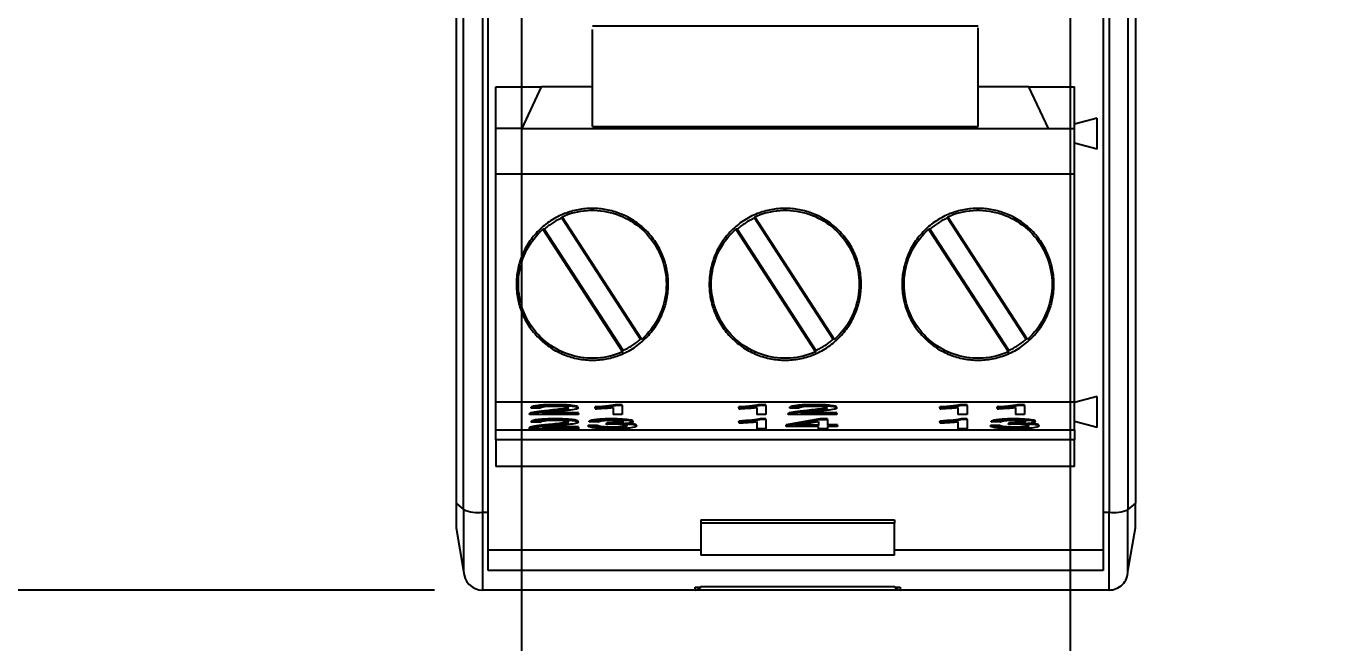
# Model space of a CAD drawing. Header units: millimetres. Extents: x 0 to 432, y 0 to 279.
# Drawn here: x 261.89 to 296.39, y 58.39 to 74.64 of the extents above; entities that cross this region are included whole.
import ezdxf

# ---------------------------------------------------------------- set-up
doc = ezdxf.new("R2010")
doc.units = ezdxf.units.MM
doc.linetypes.add('SLD-Solid', pattern=[0])
doc.layers.add('DIMENSIONS', color=140, linetype='SLD-Solid', lineweight=25)
doc.styles.add('SLDTEXTSTYLE0', font='GOTHIC.TTF', dxfattribs={"width": 0.913})
doc.dimstyles.new('SLDDIMSTYLE0', dxfattribs={"dimtxt": 3.5, "dimasz": 3.5, "dimexe": 0.18, "dimexo": 0.0625, "dimgap": 0.875, "dimtad": 0, "dimtih": 1, "dimtoh": 1, "dimdec": 1, "dimrnd": 1e-09, "dimzin": 12, "dimdsep": 46, "dimtxsty": 'SLDTEXTSTYLE0', "dimsah": 1, "dimcen": 0.09, "dimadec": 0, "dimazin": 3, "dimtfac": 1, "dimtdec": 1, "dimtofl": 0, "dimtmove": 0, "dimatfit": 3, "dimfxl": 1, "dimfrac": 2, "dimtolj": 1, "dimtzin": 12, "dimarcsym": 0})
doc.dimstyles.new('SLDDIMSTYLE2', dxfattribs={"dimtxt": 3.5, "dimasz": 3.5, "dimexe": 0.18, "dimexo": 0.0625, "dimgap": 0.875, "dimtad": 0, "dimtih": 1, "dimtoh": 1, "dimdec": 1, "dimrnd": 1e-09, "dimzin": 12, "dimdsep": 46, "dimtxsty": 'SLDTEXTSTYLE0', "dimsah": 1, "dimcen": 0.09, "dimadec": 0, "dimazin": 3, "dimtfac": 1, "dimtdec": 1, "dimtmove": 0, "dimatfit": 3, "dimfxl": 1, "dimfrac": 2, "dimtolj": 1, "dimtzin": 12, "dimarcsym": 0})

# ---------------------------------------------------------------- blocks, each defined once
blk = doc.blocks.new('_D_7')
at = {"layer": 'DIMENSIONS', "color": 140}
for p, q in [((274.943, 94.111), (274.943, 46.597)), ((289.391, 94.111), (289.391, 46.597)), ((274.943, 49.772), (267.943, 49.772)), ((277.642, 49.745), (276.575, 49.745)), ((276.575, 49.745), (276.575, 44.189)), ((286.693, 49.745), (287.76, 49.745)), ((287.76, 49.745), (287.76, 44.189)), ((289.391, 49.772), (296.391, 49.772)), ((276.575, 44.189), (277.642, 44.189)), ((287.76, 44.189), (286.693, 44.189))]:
    blk.add_line(p, q, dxfattribs=at)
for points in [[(274.943, 49.772), (271.443, 50.772), (271.443, 48.772)], [(289.391, 49.772), (292.891, 48.772), (292.891, 50.772)]]:
    blk.add_solid(points, dxfattribs=at)
at = {"layer": 'DIMENSIONS', "color": 140, "char_height": 3.5, "attachment_point": 1, "style": 'SLDTEXTSTYLE0'}
for s, insert in [('14.4', (277.642, 54.927)), ('0.57', (277.642, 48.66))]:
    blk.add_mtext(s, dxfattribs=dict(at, insert=insert))
blk = doc.blocks.new('_D_8')
at = {"layer": 'DIMENSIONS', "color": 140}
for p, q in [((276.147, 166.549), (230.039, 166.549)), ((233.214, 166.549), (233.214, 119.458)), ((228.688, 113.138), (227.622, 113.138)), ((227.622, 113.138), (227.622, 107.581)), ((237.739, 113.138), (238.806, 113.138)), ((238.806, 113.138), (238.806, 107.581)), ((227.622, 107.581), (228.688, 107.581)), ((238.806, 107.581), (237.739, 107.581)), ((233.214, 59.78), (233.214, 106.87)), ((272.647, 59.78), (230.039, 59.78))]:
    blk.add_line(p, q, dxfattribs=at)
for points in [[(233.214, 166.549), (232.214, 163.049), (234.214, 163.049)], [(233.214, 59.78), (234.214, 63.28), (232.214, 63.28)]]:
    blk.add_solid(points, dxfattribs=at)
at = {"layer": 'DIMENSIONS', "color": 140, "char_height": 3.5, "attachment_point": 1, "style": 'SLDTEXTSTYLE0'}
for s, insert in [('106.8', (227.395, 118.319)), ('4.20', (228.688, 112.052))]:
    blk.add_mtext(s, dxfattribs=dict(at, insert=insert))

msp = doc.modelspace()

# ---------------------------------------------------------------- linework, layer by layer
for p, q in [((273.917, 163.127), (273.917, 61.832)), ((290.417, 163.127), (290.417, 61.832)), ((290.917, 163.055), (290.917, 61.905)), ((291.117, 162.89), (291.117, 62.069)), ((286.967, 74.64), (276.807, 74.64)), ((276.807, 72), (276.807, 74.553)), ((286.967, 72), (286.967, 74.596)), ((274.267, 73.04), (275.467, 73.04)), ((274.267, 71.94), (274.267, 73.04)), ((274.954, 71.94), (275.467, 73.04)), ((276.807, 73.04), (275.467, 73.04)), ((288.307, 73.04), (286.967, 73.04)), ((288.307, 73.04), (289.507, 73.04)), ((288.82, 71.94), (288.307, 73.04)), ((289.507, 71.94), (289.507, 73.04)), ((290.107, 72.22), (289.507, 72.059)), ((290.107, 71.4), (290.107, 72.22)), ((274.954, 71.94), (274.267, 71.94)), ((274.267, 70.739), (274.267, 71.94)), ((274.954, 71.94), (278.66, 71.94)), ((276.807, 72), (286.967, 72)), ((278.632, 72), (278.66, 71.94)), ((278.66, 71.94), (280.034, 71.94)), ((280.034, 71.94), (280.062, 72)), ((280.034, 71.94), (283.74, 71.94)), ((283.712, 72), (283.74, 71.94)), ((283.74, 71.94), (285.114, 71.94)), ((285.114, 71.94), (285.142, 72)), ((285.114, 71.94), (288.82, 71.94)), ((288.82, 71.94), (289.507, 71.94)), ((289.507, 70.739), (289.507, 71.94)), ((290.107, 71.4), (289.507, 71.56)), ((274.267, 64.739), (274.267, 70.739)), ((289.507, 70.739), (274.267, 70.739)), ((289.507, 64.739), (289.507, 70.739)), ((276.01, 69.619), (276, 69.586)), ((278.074, 66.392), (276, 69.586)), ((278.108, 66.387), (276.01, 69.619)), ((281.09, 69.619), (281.08, 69.586)), ((283.154, 66.392), (281.08, 69.586)), ((283.188, 66.387), (281.09, 69.619)), ((286.17, 69.619), (286.16, 69.586)), ((288.234, 66.392), (286.16, 69.586)), ((288.268, 66.387), (286.17, 69.619)), ((275.506, 69.292), (277.605, 66.06)), ((275.541, 69.288), (275.506, 69.292)), ((275.541, 69.288), (277.615, 66.093)), ((280.586, 69.292), (282.685, 66.06)), ((280.621, 69.288), (280.586, 69.292)), ((280.621, 69.288), (282.695, 66.093)), ((285.666, 69.292), (287.765, 66.06)), ((285.701, 69.288), (285.666, 69.292)), ((285.701, 69.288), (287.775, 66.093)), ((277.605, 66.06), (277.615, 66.093)), ((282.685, 66.06), (282.695, 66.093)), ((287.765, 66.06), (287.775, 66.093)), ((290.107, 64.88), (289.507, 64.719)), ((290.107, 64.06), (290.107, 64.88)), ((274.267, 64.739), (289.507, 64.739)), ((274.267, 63.99), (274.267, 64.739)), ((275.194, 64.577), (275.194, 64.597)), ((275.44, 64.574), (275.194, 64.577)), ((275.649, 64.495), (275.649, 64.515)), ((275.827, 64.646), (275.827, 64.665)), ((276.435, 64.58), (276.435, 64.6)), ((276.878, 64.586), (276.878, 64.606)), ((276.878, 64.586), (276.878, 64.558)), ((277.356, 64.593), (277.356, 64.407)), ((277.596, 64.665), (277.441, 64.665)), ((277.441, 64.646), (277.441, 64.665)), ((277.596, 64.646), (277.441, 64.646)), ((277.596, 64.646), (277.596, 64.665)), ((277.596, 64.646), (277.596, 64.407)), ((280.662, 64.586), (280.662, 64.606)), ((280.662, 64.586), (280.662, 64.558)), ((281.14, 64.593), (281.14, 64.407)), ((281.38, 64.665), (281.225, 64.665)), ((281.225, 64.646), (281.225, 64.665)), ((281.38, 64.646), (281.225, 64.646)), ((281.38, 64.646), (281.38, 64.665)), ((281.38, 64.646), (281.38, 64.407)), ((282.007, 64.577), (282.007, 64.597)), ((282.254, 64.574), (282.007, 64.577)), ((282.462, 64.495), (282.462, 64.515)), ((282.64, 64.646), (282.64, 64.665)), ((283.248, 64.58), (283.248, 64.6)), ((285.96, 64.586), (285.96, 64.606)), ((285.96, 64.586), (285.96, 64.558)), ((286.439, 64.593), (286.439, 64.407)), ((286.678, 64.665), (286.524, 64.665)), ((286.524, 64.646), (286.524, 64.665)), ((286.678, 64.646), (286.524, 64.646)), ((286.678, 64.646), (286.678, 64.665)), ((286.678, 64.646), (286.678, 64.407)), ((287.475, 64.586), (287.475, 64.606)), ((287.475, 64.586), (287.475, 64.558)), ((287.953, 64.593), (287.953, 64.407)), ((288.193, 64.665), (288.038, 64.665)), ((288.038, 64.646), (288.038, 64.665)), ((288.193, 64.646), (288.038, 64.646)), ((288.193, 64.646), (288.193, 64.665)), ((288.193, 64.646), (288.193, 64.407)), ((289.507, 63.99), (289.507, 64.739)), ((275.149, 64.407), (275.149, 64.427)), ((276.438, 64.407), (275.149, 64.407)), ((275.177, 64.427), (275.177, 64.447)), ((275.194, 64.203), (275.194, 64.223)), ((275.44, 64.2), (275.194, 64.203)), ((275.482, 64.435), (276.438, 64.435)), ((276.438, 64.455), (275.618, 64.455)), ((275.827, 64.272), (275.827, 64.291)), ((276.435, 64.206), (276.435, 64.226)), ((276.438, 64.435), (276.438, 64.455)), ((276.438, 64.435), (276.438, 64.407)), ((276.72, 64.21), (276.72, 64.23)), ((276.959, 64.205), (276.72, 64.21)), ((277.194, 64.191), (277.169, 64.166)), ((277.169, 64.146), (277.194, 64.171)), ((277.194, 64.171), (277.194, 64.191)), ((277.233, 64.171), (277.233, 64.191)), ((277.307, 64.272), (277.307, 64.291)), ((277.596, 64.407), (277.356, 64.407)), ((277.878, 64.21), (277.878, 64.23)), ((280.662, 64.212), (280.662, 64.232)), ((280.662, 64.212), (280.662, 64.184)), ((281.38, 64.407), (281.14, 64.407)), ((281.14, 64.219), (281.14, 64.033)), ((281.38, 64.291), (281.225, 64.291)), ((281.225, 64.272), (281.225, 64.291)), ((281.38, 64.272), (281.225, 64.272)), ((281.38, 64.272), (281.38, 64.291)), ((281.38, 64.272), (281.38, 64.033)), ((282.803, 64.291), (281.915, 64.137)), ((281.915, 64.117), (282.803, 64.271)), ((281.962, 64.407), (281.962, 64.427)), ((283.251, 64.407), (281.962, 64.407)), ((281.99, 64.427), (281.99, 64.447)), ((282.15, 64.117), (282.76, 64.224)), ((282.295, 64.435), (283.251, 64.435)), ((283.251, 64.455), (282.431, 64.455)), ((282.76, 64.224), (282.76, 64.117)), ((283, 64.291), (282.803, 64.291)), ((282.803, 64.271), (282.803, 64.291)), ((282.803, 64.271), (283, 64.271)), ((283, 64.271), (283, 64.291)), ((283, 64.271), (283, 64.117)), ((283.251, 64.435), (283.251, 64.455)), ((283.251, 64.435), (283.251, 64.407)), ((285.96, 64.212), (285.96, 64.232)), ((285.96, 64.212), (285.96, 64.184)), ((286.678, 64.407), (286.439, 64.407)), ((286.439, 64.219), (286.439, 64.033)), ((286.678, 64.291), (286.524, 64.291)), ((286.524, 64.272), (286.524, 64.291)), ((286.678, 64.272), (286.524, 64.272)), ((286.678, 64.272), (286.678, 64.291)), ((286.678, 64.272), (286.678, 64.033)), ((287.317, 64.21), (287.317, 64.23)), ((287.557, 64.205), (287.317, 64.21)), ((287.791, 64.191), (287.766, 64.166)), ((287.766, 64.146), (287.791, 64.171)), ((287.791, 64.171), (287.791, 64.191)), ((287.83, 64.171), (287.83, 64.191)), ((287.904, 64.272), (287.904, 64.291)), ((288.193, 64.407), (287.953, 64.407)), ((288.475, 64.21), (288.475, 64.23)), ((290.107, 64.06), (289.507, 64.22)), ((289.507, 63.99), (274.267, 63.99)), ((274.267, 63.74), (274.267, 63.99)), ((275.149, 64.033), (275.149, 64.053)), ((276.438, 64.033), (275.149, 64.033)), ((275.177, 64.053), (275.177, 64.073)), ((275.482, 64.061), (276.438, 64.061)), ((276.438, 64.081), (275.618, 64.081)), ((275.649, 64.121), (275.649, 64.141)), ((276.438, 64.061), (276.438, 64.081)), ((276.438, 64.061), (276.438, 64.033)), ((276.936, 64.12), (276.696, 64.116)), ((276.696, 64.096), (276.696, 64.116)), ((276.696, 64.096), (276.936, 64.1)), ((276.936, 64.12), (276.936, 64.1)), ((277.169, 64.146), (277.169, 64.166)), ((277.318, 64.053), (277.318, 64.073)), ((277.973, 64.103), (277.973, 64.123)), ((281.38, 64.033), (281.14, 64.033)), ((281.915, 64.117), (281.915, 64.137)), ((281.915, 64.09), (281.915, 64.117)), ((282.76, 64.09), (281.915, 64.09)), ((282.76, 64.117), (282.15, 64.117)), ((282.263, 64.137), (282.76, 64.137)), ((282.76, 64.033), (282.76, 64.09)), ((283, 64.033), (282.76, 64.033)), ((283.263, 64.137), (283, 64.137)), ((283, 64.117), (283.263, 64.117)), ((283.263, 64.09), (283, 64.09)), ((283, 64.09), (283, 64.033)), ((283.263, 64.117), (283.263, 64.137)), ((283.263, 64.117), (283.263, 64.09)), ((286.678, 64.033), (286.439, 64.033)), ((287.533, 64.12), (287.294, 64.116)), ((287.294, 64.096), (287.294, 64.116)), ((287.294, 64.096), (287.533, 64.1)), ((287.533, 64.12), (287.533, 64.1)), ((287.766, 64.146), (287.766, 64.166)), ((287.915, 64.053), (287.915, 64.073)), ((288.57, 64.103), (288.57, 64.123)), ((289.507, 63.99), (289.507, 63.74)), ((289.507, 63.74), (274.267, 63.74)), ((289.507, 63.04), (274.267, 63.04)), ((273.217, 62.069), (273.417, 61.905)), ((273.917, 61.832), (274.067, 61.832)), ((273.917, 61.832), (273.917, 59.78)), ((290.267, 61.832), (290.417, 61.832)), ((290.417, 59.78), (290.417, 61.832)), ((291.117, 62.069), (290.917, 61.905)), ((273.216, 61.421), (273.417, 60.279)), ((279.667, 61.63), (284.767, 61.63)), ((284.767, 61.541), (279.667, 61.541)), ((279.667, 61.541), (279.667, 60.696)), ((284.767, 60.696), (284.767, 61.541)), ((290.917, 60.278), (291.119, 61.421)), ((279.667, 60.83), (274.067, 60.83)), ((290.267, 60.83), (284.767, 60.83)), ((284.767, 60.696), (279.667, 60.696)), ((290.267, 60.294), (274.067, 60.294)), ((279.517, 59.78), (273.917, 59.78)), ((279.515, 59.854), (279.67, 59.854)), ((279.517, 59.859), (279.653, 59.859)), ((279.517, 59.78), (279.517, 59.859)), ((279.517, 59.774), (279.517, 59.78)), ((284.917, 59.774), (279.517, 59.774)), ((279.66, 59.876), (284.775, 59.876)), ((284.764, 59.854), (284.92, 59.854)), ((284.782, 59.859), (284.917, 59.859)), ((284.917, 59.859), (284.917, 59.78)), ((290.417, 59.78), (284.917, 59.78)), ((284.917, 59.78), (284.917, 59.774))]:
    msp.add_line(p, q)
for centre, radius, start, end in [((273.795, 62.75), 0.926, 245.9394, 277.5929), ((290.54, 62.75), 0.926, 262.4071, 294.0606), ((273.917, 60.28), 0.5, 180, 270), ((290.417, 60.28), 0.5, 269.9981, 359.9982), ((279.517, 59.93), 0.15, 270.0019, 329.7702), ((284.917, 59.93), 0.15, 210.2304, 269.9977)]:
    msp.add_arc(centre, radius, start, end)
for points, knots in [([(273.217, 162.89), (273.217, 146.205), (273.217, 129.342), (273.217, 95.617), (273.217, 78.754), (273.217, 62.069)], [0, 0, 0, 0, 0.5, 0.5, 1, 1, 1, 1]), ([(273.417, 61.905), (273.417, 78.644), (273.417, 95.562), (273.417, 129.397), (273.417, 146.315), (273.417, 163.055)], [0, 0, 0, 0, 0.5, 0.5, 1, 1, 1, 1]), ([(274.067, 61.832), (274.067, 78.596), (274.067, 95.538), (274.067, 129.421), (274.067, 146.363), (274.067, 163.127)], [0, 0, 0, 0, 0.5, 0.5, 1, 1, 1, 1]), ([(290.267, 163.127), (290.267, 146.363), (290.267, 129.421), (290.267, 95.538), (290.267, 78.596), (290.267, 61.832)], [0, 0, 0, 0, 0.5, 0.5, 1, 1, 1, 1]), ([(276.807, 65.84), (276.682, 65.84), (276.43, 65.863), (276.057, 65.972), (275.701, 66.156), (275.384, 66.416), (275.123, 66.733), (274.94, 67.089), (274.831, 67.462), (274.796, 67.839), (274.831, 68.217), (274.94, 68.59), (275.123, 68.946), (275.384, 69.263), (275.701, 69.524), (276.057, 69.707), (276.43, 69.816), (276.807, 69.851), (277.184, 69.816), (277.558, 69.707), (277.913, 69.524), (278.231, 69.263), (278.491, 68.946), (278.675, 68.59), (278.784, 68.217), (278.819, 67.84), (278.784, 67.463), (278.675, 67.089), (278.491, 66.733), (278.231, 66.416), (277.914, 66.156), (277.558, 65.972), (277.185, 65.863), (276.933, 65.84), (276.807, 65.84)], [0, 0, 0, 0, 0.0299904, 0.0600016, 0.0924793, 0.1249996, 0.1574773, 0.1899976, 0.2199775, 0.2499996, 0.2799795, 0.3100016, 0.3424793, 0.3749996, 0.4074773, 0.4399976, 0.4699775, 0.4999996, 0.5299795, 0.5600016, 0.5924793, 0.6249996, 0.6574773, 0.6899976, 0.7199775, 0.7499996, 0.7799795, 0.8100016, 0.8424793, 0.8749996, 0.9074773, 0.9399976, 0.9699884, 1, 1, 1, 1]), ([(276.01, 69.619), (276.22, 69.713), (276.446, 69.77), (276.906, 69.801), (277.138, 69.775), (277.58, 69.645), (277.789, 69.54), (278.158, 69.265), (278.318, 69.095), (278.568, 68.709), (278.659, 68.493), (278.76, 68.044), (278.771, 67.811), (278.71, 67.354), (278.639, 67.132), (278.424, 66.725), (278.28, 66.541), (278.108, 66.387)], [0, 0, 0, 0, 0.125, 0.125, 0.25, 0.25, 0.375, 0.375, 0.5, 0.5, 0.625, 0.625, 0.75, 0.75, 0.875, 0.875, 1, 1, 1, 1]), ([(281.887, 65.84), (281.762, 65.84), (281.51, 65.863), (281.137, 65.972), (280.781, 66.156), (280.464, 66.416), (280.203, 66.733), (280.02, 67.089), (279.911, 67.462), (279.876, 67.839), (279.911, 68.217), (280.02, 68.59), (280.203, 68.946), (280.464, 69.263), (280.781, 69.524), (281.137, 69.707), (281.51, 69.816), (281.887, 69.851), (282.264, 69.816), (282.638, 69.707), (282.993, 69.524), (283.311, 69.263), (283.571, 68.946), (283.755, 68.59), (283.864, 68.217), (283.899, 67.84), (283.864, 67.463), (283.755, 67.089), (283.571, 66.733), (283.311, 66.416), (282.994, 66.156), (282.638, 65.972), (282.265, 65.863), (282.013, 65.84), (281.887, 65.84)], [0, 0, 0, 0, 0.0299904, 0.0600016, 0.0924793, 0.1249996, 0.1574773, 0.1899976, 0.2199775, 0.2499996, 0.2799795, 0.3100016, 0.3424793, 0.3749996, 0.4074773, 0.4399976, 0.4699775, 0.4999996, 0.5299795, 0.5600016, 0.5924793, 0.6249996, 0.6574773, 0.6899976, 0.7199775, 0.7499996, 0.7799795, 0.8100016, 0.8424793, 0.8749996, 0.9074773, 0.9399976, 0.9699884, 1, 1, 1, 1]), ([(281.09, 69.619), (281.3, 69.713), (281.526, 69.77), (281.986, 69.801), (282.218, 69.775), (282.66, 69.645), (282.869, 69.54), (283.238, 69.265), (283.398, 69.095), (283.648, 68.709), (283.739, 68.493), (283.84, 68.044), (283.851, 67.811), (283.79, 67.354), (283.719, 67.132), (283.504, 66.725), (283.36, 66.541), (283.188, 66.387)], [0, 0, 0, 0, 0.125, 0.125, 0.25, 0.25, 0.375, 0.375, 0.5, 0.5, 0.625, 0.625, 0.75, 0.75, 0.875, 0.875, 1, 1, 1, 1]), ([(286.967, 65.84), (286.842, 65.84), (286.59, 65.863), (286.217, 65.972), (285.861, 66.156), (285.544, 66.416), (285.283, 66.733), (285.1, 67.089), (284.991, 67.462), (284.956, 67.839), (284.991, 68.217), (285.1, 68.59), (285.283, 68.946), (285.544, 69.263), (285.861, 69.524), (286.217, 69.707), (286.59, 69.816), (286.967, 69.851), (287.344, 69.816), (287.718, 69.707), (288.073, 69.524), (288.391, 69.263), (288.651, 68.946), (288.835, 68.59), (288.944, 68.217), (288.979, 67.84), (288.944, 67.463), (288.835, 67.089), (288.651, 66.733), (288.391, 66.416), (288.074, 66.156), (287.718, 65.972), (287.345, 65.863), (287.093, 65.84), (286.967, 65.84)], [0, 0, 0, 0, 0.02999, 0.060002, 0.092479, 0.125, 0.157477, 0.189998, 0.219977, 0.25, 0.279979, 0.310002, 0.342479, 0.375, 0.407477, 0.439998, 0.469977, 0.5, 0.529979, 0.560002, 0.592479, 0.625, 0.657477, 0.689998, 0.719977, 0.75, 0.779979, 0.810002, 0.842479, 0.875, 0.907477, 0.939998, 0.969988, 1, 1, 1, 1]), ([(286.17, 69.619), (286.38, 69.713), (286.606, 69.77), (287.066, 69.801), (287.298, 69.775), (287.74, 69.645), (287.949, 69.54), (288.318, 69.265), (288.478, 69.095), (288.728, 68.709), (288.819, 68.493), (288.92, 68.044), (288.931, 67.811), (288.87, 67.354), (288.799, 67.132), (288.584, 66.725), (288.44, 66.541), (288.268, 66.387)], [0, 0, 0, 0, 0.125, 0.125, 0.25, 0.25, 0.375, 0.375, 0.5, 0.5, 0.625, 0.625, 0.75, 0.75, 0.875, 0.875, 1, 1, 1, 1]), ([(276, 69.586), (275.959, 69.566), (275.876, 69.526), (275.759, 69.454), (275.646, 69.376), (275.576, 69.317), (275.541, 69.288)], [0, 0, 0, 0, 0.250642, 0.5, 0.749358, 1, 1, 1, 1]), ([(281.08, 69.586), (281.039, 69.566), (280.956, 69.526), (280.839, 69.454), (280.726, 69.376), (280.656, 69.317), (280.621, 69.288)], [0, 0, 0, 0, 0.250642, 0.5, 0.749358, 1, 1, 1, 1]), ([(286.16, 69.586), (286.119, 69.566), (286.036, 69.526), (285.919, 69.454), (285.806, 69.376), (285.736, 69.317), (285.701, 69.288)], [0, 0, 0, 0, 0.250642, 0.5, 0.749358, 1, 1, 1, 1]), ([(277.605, 66.06), (277.395, 65.966), (277.168, 65.909), (276.709, 65.879), (276.477, 65.904), (276.035, 66.034), (275.826, 66.139), (275.457, 66.414), (275.297, 66.585), (275.047, 66.971), (274.956, 67.186), (274.855, 67.635), (274.844, 67.869), (274.905, 68.325), (274.976, 68.548), (275.191, 68.954), (275.335, 69.139), (275.506, 69.292)], [0, 0, 0, 0, 0.125, 0.125, 0.25, 0.25, 0.375, 0.375, 0.5, 0.5, 0.625, 0.625, 0.75, 0.75, 0.875, 0.875, 1, 1, 1, 1]), ([(282.685, 66.06), (282.475, 65.966), (282.248, 65.909), (281.789, 65.879), (281.557, 65.904), (281.115, 66.034), (280.906, 66.139), (280.537, 66.414), (280.377, 66.585), (280.127, 66.971), (280.036, 67.186), (279.935, 67.635), (279.924, 67.869), (279.985, 68.325), (280.056, 68.548), (280.271, 68.954), (280.415, 69.139), (280.586, 69.292)], [0, 0, 0, 0, 0.125, 0.125, 0.25, 0.25, 0.375, 0.375, 0.5, 0.5, 0.625, 0.625, 0.75, 0.75, 0.875, 0.875, 1, 1, 1, 1]), ([(287.765, 66.06), (287.555, 65.966), (287.328, 65.909), (286.869, 65.879), (286.637, 65.904), (286.195, 66.034), (285.986, 66.139), (285.617, 66.414), (285.457, 66.585), (285.207, 66.971), (285.116, 67.186), (285.015, 67.635), (285.004, 67.869), (285.065, 68.325), (285.136, 68.548), (285.351, 68.954), (285.495, 69.139), (285.666, 69.292)], [0, 0, 0, 0, 0.125, 0.125, 0.25, 0.25, 0.375, 0.375, 0.5, 0.5, 0.625, 0.625, 0.75, 0.75, 0.875, 0.875, 1, 1, 1, 1]), ([(277.615, 66.093), (277.656, 66.114), (277.738, 66.154), (277.856, 66.225), (277.969, 66.303), (278.039, 66.362), (278.074, 66.392)], [0, 0, 0, 0, 0.250642, 0.5, 0.749358, 1, 1, 1, 1]), ([(282.695, 66.093), (282.736, 66.114), (282.818, 66.154), (282.936, 66.225), (283.049, 66.303), (283.119, 66.362), (283.154, 66.392)], [0, 0, 0, 0, 0.250642, 0.5, 0.749358, 1, 1, 1, 1]), ([(287.775, 66.093), (287.816, 66.114), (287.898, 66.154), (288.016, 66.225), (288.129, 66.303), (288.199, 66.362), (288.234, 66.392)], [0, 0, 0, 0, 0.250642, 0.5, 0.749358, 1, 1, 1, 1]), ([(275.649, 64.515), (275.512, 64.501), (275.407, 64.489), (275.263, 64.468), (275.21, 64.458), (275.177, 64.447)], [-2, -2, -2, -2, -1, -1, 0, 0, 0, 0]), ([(275.827, 64.665), (275.642, 64.665), (275.494, 64.66), (275.274, 64.636), (275.211, 64.619), (275.194, 64.597)], [-2, -2, -2, -2, -1, -1, 0, 0, 0, 0]), ([(275.194, 64.577), (275.211, 64.599), (275.274, 64.616), (275.494, 64.64), (275.642, 64.646), (275.827, 64.646)], [-2, -2, -2, -2, -1, -1, 0, 0, 0, 0]), ([(275.821, 64.622), (275.706, 64.622), (275.614, 64.617), (275.476, 64.6), (275.441, 64.589), (275.44, 64.574)], [-2, -2, -2, -2, -1, -1, 0, 0, 0, 0]), ([(276.174, 64.592), (276.171, 64.589), (276.158, 64.579), (275.997, 64.55), (275.801, 64.53), (275.649, 64.515)], [0, 0, 0, 0, 0.086283, 0.289311, 1, 1, 1, 1]), ([(275.649, 64.495), (275.86, 64.516), (276.002, 64.533), (276.151, 64.558), (276.188, 64.569), (276.188, 64.58)], [-2, -2, -2, -2, -1, -1, 0, 0, 0, 0]), ([(276.188, 64.58), (276.188, 64.592), (276.154, 64.602), (276.018, 64.618), (275.93, 64.622), (275.821, 64.622)], [-2, -2, -2, -2, -1, -1, 0, 0, 0, 0]), ([(276.435, 64.6), (276.435, 64.618), (276.38, 64.634), (276.162, 64.659), (276.014, 64.665), (275.827, 64.665)], [-2, -2, -2, -2, -1, -1, 0, 0, 0, 0]), ([(275.827, 64.646), (276.014, 64.646), (276.162, 64.639), (276.38, 64.614), (276.435, 64.598), (276.435, 64.58)], [-2, -2, -2, -2, -1, -1, 0, 0, 0, 0]), ([(276.435, 64.58), (276.435, 64.57), (276.419, 64.561), (276.356, 64.542), (276.303, 64.533), (276.154, 64.512), (276.031, 64.499), (275.86, 64.481)], [-3, -3, -3, -3, -2, -2, -1, -1, 0, 0, 0, 0]), ([(277.441, 64.665), (277.399, 64.655), (277.329, 64.645), (277.128, 64.623), (277.011, 64.613), (276.878, 64.606)], [-2, -2, -2, -2, -1, -1, 0, 0, 0, 0]), ([(277.441, 64.646), (277.429, 64.643), (277.405, 64.638), (277.356, 64.63), (277.297, 64.622), (277.203, 64.611), (277.066, 64.598), (276.942, 64.59), (276.878, 64.586)], [0, 0, 0, 0, 0.096572, 0.202466, 0.31879, 0.446379, 0.715916, 1, 1, 1, 1]), ([(276.878, 64.558), (276.904, 64.559), (276.958, 64.562), (277.042, 64.567), (277.144, 64.574), (277.253, 64.582), (277.324, 64.589), (277.356, 64.593)], [0, 0, 0, 0, 0.149043, 0.315765, 0.500702, 0.769617, 1, 1, 1, 1]), ([(281.225, 64.665), (281.183, 64.655), (281.113, 64.645), (280.912, 64.623), (280.796, 64.613), (280.662, 64.606)], [-2, -2, -2, -2, -1, -1, 0, 0, 0, 0]), ([(281.225, 64.646), (281.213, 64.643), (281.189, 64.638), (281.14, 64.63), (281.081, 64.622), (280.987, 64.611), (280.851, 64.598), (280.726, 64.59), (280.662, 64.586)], [0, 0, 0, 0, 0.096572, 0.2024661, 0.3187897, 0.4463793, 0.7159155, 1, 1, 1, 1]), ([(280.662, 64.558), (280.688, 64.559), (280.743, 64.562), (280.826, 64.567), (280.928, 64.574), (281.037, 64.582), (281.108, 64.589), (281.14, 64.593)], [0, 0, 0, 0, 0.149043, 0.315765, 0.500702, 0.769617, 1, 1, 1, 1]), ([(282.462, 64.515), (282.325, 64.501), (282.22, 64.489), (282.076, 64.468), (282.023, 64.458), (281.99, 64.447)], [-2, -2, -2, -2, -1, -1, 0, 0, 0, 0]), ([(282.64, 64.665), (282.455, 64.665), (282.307, 64.66), (282.087, 64.636), (282.024, 64.619), (282.007, 64.597)], [-2, -2, -2, -2, -1, -1, 0, 0, 0, 0]), ([(282.007, 64.577), (282.024, 64.599), (282.087, 64.616), (282.307, 64.64), (282.455, 64.646), (282.64, 64.646)], [-2, -2, -2, -2, -1, -1, 0, 0, 0, 0]), ([(282.634, 64.622), (282.519, 64.622), (282.427, 64.617), (282.289, 64.6), (282.255, 64.589), (282.254, 64.574)], [-2, -2, -2, -2, -1, -1, 0, 0, 0, 0]), ([(282.987, 64.592), (282.984, 64.589), (282.971, 64.579), (282.81, 64.55), (282.614, 64.53), (282.462, 64.515)], [0, 0, 0, 0, 0.086283, 0.289311, 1, 1, 1, 1]), ([(282.462, 64.495), (282.673, 64.516), (282.815, 64.533), (282.964, 64.558), (283.001, 64.569), (283.001, 64.58)], [-2, -2, -2, -2, -1, -1, 0, 0, 0, 0]), ([(283.001, 64.58), (283.001, 64.592), (282.967, 64.602), (282.831, 64.618), (282.743, 64.622), (282.634, 64.622)], [-2, -2, -2, -2, -1, -1, 0, 0, 0, 0]), ([(283.248, 64.6), (283.248, 64.618), (283.193, 64.634), (282.975, 64.659), (282.827, 64.665), (282.64, 64.665)], [-2, -2, -2, -2, -1, -1, 0, 0, 0, 0]), ([(282.64, 64.646), (282.827, 64.646), (282.975, 64.639), (283.193, 64.614), (283.248, 64.598), (283.248, 64.58)], [-2, -2, -2, -2, -1, -1, 0, 0, 0, 0]), ([(283.248, 64.58), (283.248, 64.57), (283.232, 64.561), (283.169, 64.542), (283.116, 64.533), (282.967, 64.512), (282.844, 64.499), (282.673, 64.481)], [-3, -3, -3, -3, -2, -2, -1, -1, 0, 0, 0, 0]), ([(286.524, 64.665), (286.482, 64.655), (286.411, 64.645), (286.211, 64.623), (286.094, 64.613), (285.96, 64.606)], [-2, -2, -2, -2, -1, -1, 0, 0, 0, 0]), ([(286.524, 64.646), (286.512, 64.643), (286.487, 64.638), (286.439, 64.63), (286.38, 64.622), (286.286, 64.611), (286.149, 64.598), (286.024, 64.59), (285.96, 64.586)], [0, 0, 0, 0, 0.096572, 0.202466, 0.31879, 0.446379, 0.715916, 1, 1, 1, 1]), ([(285.96, 64.558), (285.986, 64.559), (286.041, 64.562), (286.125, 64.567), (286.226, 64.574), (286.335, 64.582), (286.406, 64.589), (286.439, 64.593)], [0, 0, 0, 0, 0.149043, 0.315765, 0.500702, 0.769617, 1, 1, 1, 1]), ([(288.038, 64.665), (287.997, 64.655), (287.926, 64.645), (287.726, 64.623), (287.609, 64.613), (287.475, 64.606)], [-2, -2, -2, -2, -1, -1, 0, 0, 0, 0]), ([(288.038, 64.646), (288.026, 64.643), (288.002, 64.638), (287.953, 64.63), (287.894, 64.622), (287.8, 64.611), (287.664, 64.598), (287.539, 64.59), (287.475, 64.586)], [0, 0, 0, 0, 0.096572, 0.2024661, 0.3187897, 0.4463793, 0.7159155, 1, 1, 1, 1]), ([(287.475, 64.558), (287.501, 64.559), (287.556, 64.562), (287.639, 64.567), (287.741, 64.574), (287.85, 64.582), (287.921, 64.589), (287.953, 64.593)], [0, 0, 0, 0, 0.149043, 0.315765, 0.500702, 0.769617, 1, 1, 1, 1]), ([(275.177, 64.427), (275.21, 64.438), (275.263, 64.449), (275.407, 64.469), (275.512, 64.481), (275.649, 64.495)], [-2, -2, -2, -2, -1, -1, 0, 0, 0, 0]), ([(275.827, 64.291), (275.642, 64.291), (275.494, 64.286), (275.274, 64.262), (275.211, 64.245), (275.194, 64.223)], [-2, -2, -2, -2, -1, -1, 0, 0, 0, 0]), ([(275.194, 64.203), (275.211, 64.225), (275.274, 64.242), (275.494, 64.266), (275.642, 64.272), (275.827, 64.272)], [-2, -2, -2, -2, -1, -1, 0, 0, 0, 0]), ([(275.821, 64.248), (275.706, 64.248), (275.614, 64.243), (275.476, 64.226), (275.441, 64.215), (275.44, 64.2)], [-2, -2, -2, -2, -1, -1, 0, 0, 0, 0]), ([(275.86, 64.481), (275.716, 64.466), (275.624, 64.456), (275.543, 64.446), (275.509, 64.44), (275.482, 64.435)], [-2, -2, -2, -2, -1, -1, 0, 0, 0, 0]), ([(276.174, 64.218), (276.171, 64.215), (276.158, 64.205), (275.997, 64.176), (275.801, 64.156), (275.649, 64.141)], [0, 0, 0, 0, 0.086282, 0.289311, 1, 1, 1, 1]), ([(275.649, 64.121), (275.86, 64.142), (276.002, 64.159), (276.151, 64.184), (276.188, 64.195), (276.188, 64.206)], [-2, -2, -2, -2, -1, -1, 0, 0, 0, 0]), ([(276.188, 64.206), (276.188, 64.218), (276.154, 64.228), (276.018, 64.244), (275.93, 64.248), (275.821, 64.248)], [-2, -2, -2, -2, -1, -1, 0, 0, 0, 0]), ([(276.435, 64.226), (276.435, 64.244), (276.38, 64.26), (276.162, 64.285), (276.014, 64.291), (275.827, 64.291)], [-2, -2, -2, -2, -1, -1, 0, 0, 0, 0]), ([(275.827, 64.272), (276.014, 64.272), (276.162, 64.265), (276.38, 64.24), (276.435, 64.224), (276.435, 64.206)], [-2, -2, -2, -2, -1, -1, 0, 0, 0, 0]), ([(276.435, 64.206), (276.435, 64.196), (276.419, 64.187), (276.356, 64.168), (276.303, 64.159), (276.154, 64.138), (276.031, 64.125), (275.86, 64.107)], [-3, -3, -3, -3, -2, -2, -1, -1, 0, 0, 0, 0]), ([(277.307, 64.291), (277.153, 64.291), (277.024, 64.286), (276.817, 64.265), (276.75, 64.249), (276.72, 64.23)], [-2, -2, -2, -2, -1, -1, 0, 0, 0, 0]), ([(276.72, 64.21), (276.75, 64.23), (276.817, 64.245), (277.024, 64.266), (277.153, 64.272), (277.307, 64.272)], [-2, -2, -2, -2, -1, -1, 0, 0, 0, 0]), ([(277.312, 64.248), (277.219, 64.248), (277.141, 64.244), (277.017, 64.23), (276.977, 64.219), (276.959, 64.205)], [-2, -2, -2, -2, -1, -1, 0, 0, 0, 0]), ([(277.626, 64.224), (277.626, 64.223), (277.623, 64.219), (277.603, 64.213), (277.564, 64.206), (277.491, 64.198), (277.379, 64.192), (277.282, 64.191), (277.233, 64.191)], [0, 0, 0, 0, 0.0492351, 0.1832149, 0.3126532, 0.4469667, 0.7189802, 1, 1, 1, 1]), ([(277.233, 64.171), (277.335, 64.171), (277.427, 64.174), (277.59, 64.187), (277.631, 64.197), (277.631, 64.211)], [-2, -2, -2, -2, -1, -1, 0, 0, 0, 0]), ([(277.878, 64.23), (277.878, 64.241), (277.854, 64.251), (277.759, 64.27), (277.69, 64.278), (277.511, 64.289), (277.413, 64.291), (277.307, 64.291)], [-3, -3, -3, -3, -2, -2, -1, -1, 0, 0, 0, 0]), ([(277.307, 64.272), (277.413, 64.272), (277.511, 64.269), (277.69, 64.258), (277.759, 64.25), (277.854, 64.231), (277.878, 64.221), (277.878, 64.21)], [-3, -3, -3, -3, -2, -2, -1, -1, 0, 0, 0, 0]), ([(277.631, 64.211), (277.631, 64.221), (277.602, 64.23), (277.483, 64.244), (277.406, 64.248), (277.312, 64.248)], [-2, -2, -2, -2, -1, -1, 0, 0, 0, 0]), ([(277.878, 64.21), (277.878, 64.2), (277.855, 64.19), (277.765, 64.173), (277.698, 64.167), (277.609, 64.162)], [-2, -2, -2, -2, -1, -1, 0, 0, 0, 0]), ([(277.973, 64.123), (277.969, 64.13), (277.962, 64.144), (277.885, 64.162), (277.809, 64.172), (277.758, 64.174), (277.756, 64.175)], [0, 0, 0, 0, 0.3507929, 0.6709272, 0.9825588, 1, 1, 1, 1]), ([(281.225, 64.291), (281.183, 64.281), (281.113, 64.271), (280.912, 64.249), (280.796, 64.239), (280.662, 64.232)], [-2, -2, -2, -2, -1, -1, 0, 0, 0, 0]), ([(281.225, 64.272), (281.213, 64.269), (281.189, 64.264), (281.14, 64.256), (281.081, 64.248), (280.987, 64.237), (280.851, 64.224), (280.726, 64.216), (280.662, 64.212)], [0, 0, 0, 0, 0.096572, 0.2024661, 0.3187897, 0.4463793, 0.7159155, 1, 1, 1, 1]), ([(280.662, 64.184), (280.688, 64.185), (280.743, 64.188), (280.826, 64.193), (280.928, 64.2), (281.037, 64.208), (281.108, 64.215), (281.14, 64.219)], [0, 0, 0, 0, 0.1490428, 0.3157652, 0.5007019, 0.7696168, 1, 1, 1, 1]), ([(281.99, 64.427), (282.023, 64.438), (282.076, 64.449), (282.22, 64.469), (282.325, 64.481), (282.462, 64.495)], [-2, -2, -2, -2, -1, -1, 0, 0, 0, 0]), ([(282.673, 64.481), (282.529, 64.466), (282.437, 64.456), (282.356, 64.446), (282.322, 64.44), (282.295, 64.435)], [-2, -2, -2, -2, -1, -1, 0, 0, 0, 0]), ([(286.524, 64.291), (286.482, 64.281), (286.411, 64.271), (286.211, 64.249), (286.094, 64.239), (285.96, 64.232)], [-2, -2, -2, -2, -1, -1, 0, 0, 0, 0]), ([(286.524, 64.272), (286.512, 64.269), (286.487, 64.264), (286.439, 64.256), (286.38, 64.248), (286.286, 64.237), (286.149, 64.224), (286.024, 64.216), (285.96, 64.212)], [0, 0, 0, 0, 0.096572, 0.202466, 0.31879, 0.446379, 0.715916, 1, 1, 1, 1]), ([(285.96, 64.184), (285.986, 64.185), (286.041, 64.188), (286.125, 64.193), (286.226, 64.2), (286.335, 64.208), (286.406, 64.215), (286.439, 64.219)], [0, 0, 0, 0, 0.1490428, 0.3157652, 0.5007019, 0.7696168, 1, 1, 1, 1]), ([(287.904, 64.291), (287.75, 64.291), (287.621, 64.286), (287.414, 64.265), (287.347, 64.249), (287.317, 64.23)], [-2, -2, -2, -2, -1, -1, 0, 0, 0, 0]), ([(287.317, 64.21), (287.347, 64.23), (287.414, 64.245), (287.621, 64.266), (287.75, 64.272), (287.904, 64.272)], [-2, -2, -2, -2, -1, -1, 0, 0, 0, 0]), ([(287.909, 64.248), (287.816, 64.248), (287.738, 64.244), (287.614, 64.23), (287.574, 64.219), (287.557, 64.205)], [-2, -2, -2, -2, -1, -1, 0, 0, 0, 0]), ([(288.223, 64.224), (288.223, 64.223), (288.22, 64.219), (288.2, 64.213), (288.161, 64.206), (288.088, 64.198), (287.977, 64.192), (287.879, 64.191), (287.83, 64.191)], [0, 0, 0, 0, 0.049235, 0.183215, 0.312653, 0.446967, 0.718979, 1, 1, 1, 1]), ([(287.83, 64.171), (287.932, 64.171), (288.024, 64.174), (288.188, 64.187), (288.228, 64.197), (288.228, 64.211)], [-2, -2, -2, -2, -1, -1, 0, 0, 0, 0]), ([(288.475, 64.23), (288.475, 64.241), (288.451, 64.251), (288.356, 64.27), (288.288, 64.278), (288.108, 64.289), (288.01, 64.291), (287.904, 64.291)], [-3, -3, -3, -3, -2, -2, -1, -1, 0, 0, 0, 0]), ([(287.904, 64.272), (288.01, 64.272), (288.108, 64.269), (288.288, 64.258), (288.356, 64.25), (288.451, 64.231), (288.475, 64.221), (288.475, 64.21)], [-3, -3, -3, -3, -2, -2, -1, -1, 0, 0, 0, 0]), ([(288.228, 64.211), (288.228, 64.221), (288.199, 64.23), (288.08, 64.244), (288.003, 64.248), (287.909, 64.248)], [-2, -2, -2, -2, -1, -1, 0, 0, 0, 0]), ([(288.475, 64.21), (288.475, 64.2), (288.453, 64.19), (288.362, 64.173), (288.295, 64.167), (288.206, 64.162)], [-2, -2, -2, -2, -1, -1, 0, 0, 0, 0]), ([(288.57, 64.123), (288.566, 64.13), (288.559, 64.144), (288.482, 64.162), (288.406, 64.172), (288.355, 64.174), (288.353, 64.175)], [0, 0, 0, 0, 0.350793, 0.670928, 0.982559, 1, 1, 1, 1]), ([(275.649, 64.141), (275.512, 64.127), (275.407, 64.115), (275.263, 64.094), (275.21, 64.084), (275.177, 64.073)], [-2, -2, -2, -2, -1, -1, 0, 0, 0, 0]), ([(275.177, 64.053), (275.21, 64.064), (275.263, 64.075), (275.407, 64.095), (275.512, 64.107), (275.649, 64.121)], [-2, -2, -2, -2, -1, -1, 0, 0, 0, 0]), ([(275.86, 64.107), (275.716, 64.092), (275.624, 64.082), (275.543, 64.072), (275.509, 64.066), (275.482, 64.061)], [-2, -2, -2, -2, -1, -1, 0, 0, 0, 0]), ([(277.316, 64.029), (277.145, 64.029), (277.003, 64.035), (276.777, 64.06), (276.712, 64.076), (276.696, 64.096)], [-2, -2, -2, -2, -1, -1, 0, 0, 0, 0]), ([(277.318, 64.073), (277.223, 64.073), (277.142, 64.077), (277.01, 64.091), (276.963, 64.103), (276.936, 64.12)], [-2, -2, -2, -2, -1, -1, 0, 0, 0, 0]), ([(276.936, 64.1), (276.963, 64.083), (277.01, 64.071), (277.142, 64.057), (277.223, 64.053), (277.318, 64.053)], [-2, -2, -2, -2, -1, -1, 0, 0, 0, 0]), ([(277.973, 64.103), (277.973, 64.083), (277.911, 64.065), (277.662, 64.036), (277.505, 64.029), (277.316, 64.029)], [-2, -2, -2, -2, -1, -1, 0, 0, 0, 0]), ([(277.719, 64.123), (277.719, 64.109), (277.68, 64.097), (277.526, 64.078), (277.431, 64.073), (277.318, 64.073)], [-2, -2, -2, -2, -1, -1, 0, 0, 0, 0]), ([(277.318, 64.053), (277.431, 64.053), (277.526, 64.058), (277.68, 64.077), (277.719, 64.089), (277.719, 64.103)], [-2, -2, -2, -2, -1, -1, 0, 0, 0, 0]), ([(277.719, 64.103), (277.719, 64.116), (277.683, 64.127), (277.539, 64.145), (277.448, 64.149), (277.337, 64.149)], [-2, -2, -2, -2, -1, -1, 0, 0, 0, 0]), ([(277.609, 64.162), (277.725, 64.159), (277.815, 64.152), (277.941, 64.131), (277.973, 64.119), (277.973, 64.103)], [-2, -2, -2, -2, -1, -1, 0, 0, 0, 0]), ([(287.913, 64.029), (287.742, 64.029), (287.6, 64.035), (287.374, 64.06), (287.309, 64.076), (287.294, 64.096)], [-2, -2, -2, -2, -1, -1, 0, 0, 0, 0]), ([(287.915, 64.073), (287.82, 64.073), (287.739, 64.077), (287.607, 64.091), (287.561, 64.103), (287.533, 64.12)], [-2, -2, -2, -2, -1, -1, 0, 0, 0, 0]), ([(287.533, 64.1), (287.561, 64.083), (287.607, 64.071), (287.739, 64.057), (287.82, 64.053), (287.915, 64.053)], [-2, -2, -2, -2, -1, -1, 0, 0, 0, 0]), ([(288.57, 64.103), (288.57, 64.083), (288.508, 64.065), (288.259, 64.036), (288.103, 64.029), (287.913, 64.029)], [-2, -2, -2, -2, -1, -1, 0, 0, 0, 0]), ([(288.316, 64.123), (288.316, 64.109), (288.277, 64.097), (288.123, 64.078), (288.028, 64.073), (287.915, 64.073)], [-2, -2, -2, -2, -1, -1, 0, 0, 0, 0]), ([(287.915, 64.053), (288.028, 64.053), (288.123, 64.058), (288.277, 64.077), (288.316, 64.089), (288.316, 64.103)], [-2, -2, -2, -2, -1, -1, 0, 0, 0, 0]), ([(288.316, 64.103), (288.316, 64.116), (288.28, 64.127), (288.137, 64.145), (288.045, 64.149), (287.934, 64.149)], [-2, -2, -2, -2, -1, -1, 0, 0, 0, 0]), ([(288.206, 64.162), (288.322, 64.159), (288.412, 64.152), (288.539, 64.131), (288.57, 64.119), (288.57, 64.103)], [-2, -2, -2, -2, -1, -1, 0, 0, 0, 0]), ([(274.267, 63.74), (274.267, 63.556), (274.267, 63.374), (274.267, 63.115), (274.267, 63.04), (274.267, 63.04)], [0, 0, 0, 0, 0.5, 0.5, 1, 1, 1, 1]), ([(289.507, 63.04), (289.507, 63.04), (289.507, 63.115), (289.507, 63.374), (289.507, 63.556), (289.507, 63.74)], [0, 0, 0, 0, 0.5, 0.5, 1, 1, 1, 1]), ([(273.217, 62.069), (273.217, 61.887), (273.217, 61.716), (273.217, 61.478), (273.217, 61.412), (273.217, 61.414)], [0, 0, 0, 0, 0.5, 0.5, 1, 1, 1, 1]), ([(273.417, 61.905), (273.417, 61.45), (273.417, 61.034), (273.417, 60.436), (273.417, 60.274), (273.417, 60.28)], [0, 0, 0, 0, 0.5, 0.5, 1, 1, 1, 1]), ([(274.067, 60.294), (274.067, 60.482), (274.067, 60.715), (274.067, 61.24), (274.067, 61.532), (274.067, 61.832)], [0, 0, 0, 0, 0.5, 0.5, 1, 1, 1, 1]), ([(290.267, 61.832), (290.267, 61.532), (290.267, 61.24), (290.267, 60.715), (290.267, 60.482), (290.267, 60.294)], [0, 0, 0, 0, 0.5, 0.5, 1, 1, 1, 1]), ([(290.917, 60.28), (290.917, 60.274), (290.917, 60.436), (290.917, 61.034), (290.917, 61.45), (290.917, 61.905)], [0, 0, 0, 0, 0.5, 0.5, 1, 1, 1, 1]), ([(291.117, 61.414), (291.117, 61.412), (291.117, 61.478), (291.117, 61.716), (291.117, 61.887), (291.117, 62.069)], [0, 0, 0, 0, 0.5, 0.5, 1, 1, 1, 1]), ([(284.767, 61.63), (284.767, 61.629), (284.767, 61.628), (284.767, 61.62), (284.767, 61.605), (284.767, 61.58), (284.767, 61.554), (284.767, 61.541)], [0, 0, 0, 0, 0.166858, 0.332118, 0.500301, 0.749409, 1, 1, 1, 1]), ([(279.66, 59.876), (279.656, 59.867), (279.648, 59.847), (279.63, 59.822), (279.604, 59.799), (279.566, 59.779), (279.536, 59.774), (279.518, 59.774), (279.517, 59.774)], [0, 0, 0, 0, 0.134818, 0.287016, 0.458976, 0.677833, 0.991556, 1, 1, 1, 1]), ([(284.917, 59.774), (284.917, 59.774), (284.899, 59.774), (284.868, 59.779), (284.827, 59.801), (284.794, 59.831), (284.781, 59.862), (284.775, 59.876)], [0, 0, 0, 0, 0.0084541, 0.3225507, 0.5458644, 0.7934762, 1, 1, 1, 1])]:
    msp.add_open_spline(points, degree=3, knots=knots)
for points in [[(278.108, 66.387), (278.097, 66.388), (278.085, 66.39), (278.074, 66.392)], [(283.188, 66.387), (283.177, 66.388), (283.165, 66.39), (283.154, 66.392)], [(288.268, 66.387), (288.257, 66.388), (288.245, 66.39), (288.234, 66.392)], [(275.177, 64.447), (275.157, 64.441), (275.147, 64.434), (275.149, 64.427)], [(275.149, 64.407), (275.147, 64.414), (275.157, 64.421), (275.177, 64.427)], [(277.233, 64.191), (277.224, 64.191), (277.211, 64.191), (277.194, 64.191)], [(277.194, 64.171), (277.211, 64.171), (277.224, 64.171), (277.233, 64.171)], [(281.99, 64.447), (281.97, 64.441), (281.96, 64.434), (281.962, 64.427)], [(281.962, 64.407), (281.96, 64.414), (281.97, 64.421), (281.99, 64.427)], [(287.83, 64.191), (287.821, 64.191), (287.808, 64.191), (287.791, 64.191)], [(287.791, 64.171), (287.808, 64.171), (287.821, 64.171), (287.83, 64.171)], [(275.177, 64.073), (275.157, 64.067), (275.147, 64.06), (275.149, 64.053)], [(275.149, 64.033), (275.147, 64.04), (275.157, 64.047), (275.177, 64.053)], [(277.337, 64.149), (277.292, 64.149), (277.236, 64.148), (277.169, 64.146)], [(287.934, 64.149), (287.89, 64.149), (287.834, 64.148), (287.766, 64.146)], [(279.667, 61.63), (279.667, 61.63), (279.667, 61.595), (279.667, 61.541)], [(279.653, 59.859), (279.655, 59.865), (279.658, 59.87), (279.66, 59.876)], [(284.775, 59.876), (284.777, 59.87), (284.779, 59.865), (284.782, 59.859)]]:
    msp.add_open_spline(points, degree=3)

# ---------------------------------------------------------------- dimensions: what is measured, and where the dimension line sits
at = {"layer": 'DIMENSIONS', "color": 140}
for base, p1, p2, angle, dimstyle, picture, middle in [((233.214, 166.549), (273.917, 59.78), (277.417, 166.549), 90, 'SLDDIMSTYLE0', '_D_8', (233.214, 113.164)), ((289.391, 49.772), (274.943, 95.381), (289.391, 95.381), 0, 'SLDDIMSTYLE2', '_D_7', (282.167, 49.772))]:
    dim = msp.add_linear_dim(base=base, p1=p1, p2=p2, angle=angle, dimstyle=dimstyle, dxfattribs=at)
    dim.commit()
    dim.dimension.update_dxf_attribs({"geometry": picture, "text_midpoint": middle, "dimtype": 160})

doc.saveas('drawing.dxf')
